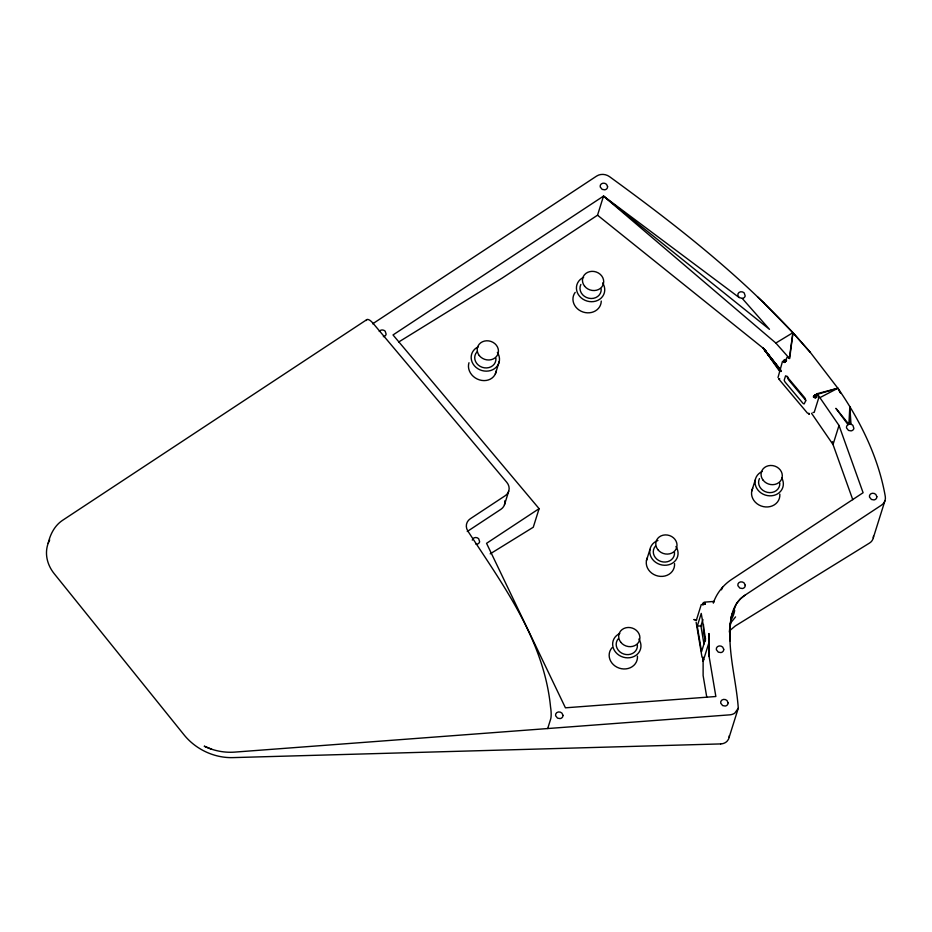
<?xml version="1.0" encoding="UTF-8"?>
<svg xmlns="http://www.w3.org/2000/svg" width="932" height="932" viewBox="0 0 932 932"><rect width="100%" height="100%" fill="white"/><g stroke="black" fill="none" stroke-linecap="round" stroke-linejoin="round"><path stroke-width="1.4" d="M708.844 636.509L708.949 633.515L708.786 643.138L703.217 660.939L703.112 657.328L703.124 675.56L706.736 697.008M372.649 323.823L596.596 176.101A10.73 9.495 17.4 0 1 609.528 176.661C674.407 223.843 738.156 273.507 792.783 332.549L810.339 352.401L837.856 388.236L815.22 394.97L815.582 397.684L815.22 394.97L817.166 393.688L837.856 388.236L838.695 389.413C860.749 421.625 878.445 457.554 885.249 496.243A10.753 9.506 17.4 0 1 881.427 505.191L744.901 595.245C737.422 599.998 733.006 608.305 731.364 616.833C726.144 647.402 736.175 678.018 738.284 708.227L729.162 737.224M739.088 297.459L737.888 295.549A3.763 3.32 17.4 0 1 744.214 292.928L745.181 295.933A3.763 3.32 17.4 0 1 742.385 298.391L739.181 297.541L603.517 196.104L393.013 334.949L539.104 508.662L486.551 543.321L565.433 707.819L715.858 696.507L709.112 656.466L708.844 635.845M814.906 395.389L813.694 397.242L814.335 395.611L815.185 397.708L815.151 395.483L814.417 397.58L814.265 396.939L815.22 394.97L816.642 397.3L815.151 395.483L814.801 397.661L814.778 395.273L814.044 397.428L814.778 395.273M703.171 658.47L702.728 658.05L703.217 660.939C703.695 659.169 702.984 658.085 703.217 660.939L703.031 657.409M703.229 659.367L703.217 660.939L703.229 658.749M703.683 659.448L703.217 660.939L702.961 658.738M784.604 359.915L785.723 360.008L784.336 362.501L786.433 360.742C784.488 356.7 783.462 363.247 785.385 361.115L786.433 360.742L784.196 359.845M708.984 641.041L708.937 638.735M851.009 424.328L849.833 406.585L848.889 424.34L848.062 424.677A3.763 3.32 17.4 0 0 846.582 428.033L848.516 430.433L851.079 430.875A3.763 3.32 17.4 0 0 853.887 428.417L852.92 425.411A3.763 3.32 17.4 0 0 851.685 424.561L850.252 424.2A3.763 3.32 17.4 0 0 848.889 424.34L835.911 408.321L848.062 424.677M729.325 632.047L731.026 617.893M703.485 624.522L703.555 632.968L705.501 640.878M703.217 660.939L703.357 659.425M705.058 603.656C701.202 602.328 706.771 603.901 702.495 604.425C707.528 604.6 701.458 601.28 705.151 604.134L704.044 603.983C700.188 603.388 708.635 601.222 702.518 604.786L705.151 604.134L703.87 602.503L705.151 604.134L704.044 604.286M731.364 616.833L730.012 627.772L730.036 640.89M785.559 361.383C787.237 359.857 781.668 360.591 785.606 360.113M713.295 603.039C716.58 593.416 723.139 585.04 731.62 579.448L863.102 492.725L839.01 425.446L817.166 393.688M713.994 601.583L713.434 602.585M472.291 540.141L472.314 540.036A3.763 3.32 17.4 0 1 478.675 538.719L479.63 541.725A3.763 3.32 17.4 0 1 476.835 544.195L475.972 544.23M787.54 376.388L787.668 377.891A3.67 1.386 56.6 0 0 788.6 379.848L805.574 400.143M731.515 616.005C736.699 602.55 734.591 615.19 730.793 620.328M809.279 413.948C808.335 413.75 808.347 412.806 809.279 413.948C808.417 412.655 808.941 414.262 808.906 413.458M731.41 616.588L736.222 604.087M48.173 543.321C50.223 534.281 54.673 525.52 62.619 520.289L366.975 319.536M495.381 373.849L499.284 361.395M504.468 504.795L508.697 491.269M398.756 341.962L502.243 278.051L597.529 215.199L603.517 196.104L769.483 329.334L742.233 298.415M539.104 508.662L533.279 527.232L490.209 553.841M646.458 560.551L649.953 549.414M696.297 620.421L701.283 604.507M697.264 626.164L701.248 613.431L705.536 638.968L701.551 651.713L697.264 626.164L700.922 625.885L702.914 619.524M782.519 361.278L777.999 377.553M785.641 361.534L786.969 357.41A3.6 1.386 54.9 0 1 787.598 357.189L789.66 358.622L792.957 332.666L775.843 343.046L603.517 196.104M751.74 491.117L755.235 479.98M839.01 425.446L833.022 444.541L852.78 499.703M884.969 500.67L873.296 537.822M547.701 728.509L550.696 718.991A8.936 1.724 85.5 0 0 550.556 707.038C543.985 640.144 503.175 585.343 467.736 530.867A10.718 9.483 17.4 0 1 470.287 518.763L505.191 495.731A10.73 9.495 17.4 0 0 506.833 482.38L372.928 323.136A8.936 3.378 56.6 0 0 366.148 320.538M738.284 708.227L734.789 713.108A10.415 9.215 17.4 0 1 729.756 714.844L234.806 752.101A53.637 47.439 17.4 0 1 204.423 746.299M721.473 589.828L722.545 587.195M709.194 641.612L708.996 640.051M730.35 623.31L735.569 616.891M786.084 360.358L783.8 360.812L786.433 360.742L785.128 361.744L785.373 359.729M703.462 659.635L703.089 659.32M736.699 603.342L740.369 598.903L744.901 595.245M814.452 395.727L813.391 396.997L813.496 396.345L816.42 396.822L815.558 395.401L816.316 397.475L814.743 395.925M729.686 630.696L735.266 625.978L869.579 543.018A10.73 9.227 28.1 0 0 873.482 536.086M708.996 640.773L708.961 641.717M467.247 531.496L500.95 509.268A10.73 9.495 17.4 0 0 504.829 500.787M785.466 361.255L784.115 362.187L785.897 360.602L783.789 361.162L785.42 360.358M815.873 395.867L815.244 396.042M820.02 397.591L837.856 388.236M785.385 361.115L783.94 361.861L785.315 360.649M778.919 378.765L779.746 378.905M704.848 602.853L703.509 604.425L704.592 604.029L702.775 603.423L703.963 603.202L704.895 603.691L702.623 603.738L704.079 603.831M785.874 360.754L783.835 361.511L785.909 360.905M704.394 602.154L714.005 601.431M720.634 743.922L232.942 757.611A53.998 46.437 28.1 0 1 184.105 734.929L54.184 573.646A35.672 30.686 28.1 0 1 49.699 539.954M704.044 603.983L702.53 604.076L704.697 603.831M696.553 619.943L693.827 619.547L696.519 620.06M763.937 303.075L792.783 332.549M204.329 746.194L211.646 749.212M812.972 412.515L814.207 412.363L818.692 398.034L817.481 394.131M597.529 215.199L763.494 348.428L766.302 351.772M704.487 603.365L703.543 602.666L704.79 603.249M757.53 296.854L764.287 303.203M813.904 395.972L816.164 396.345L815.407 395.471M775.843 343.046L789.299 358.238L792.957 332.666L810.339 352.401M778.756 379.009L807.543 413.237M780.585 369.713L763.494 348.428L779.303 370.854M780.538 369.969L763.494 348.428L780.62 371.344M780.632 370.377L763.494 348.428L780.538 371.192M780.69 370.726L763.494 348.428L780.387 370.924M780.795 371.111L763.494 348.428L780.958 371.518M811.539 413.272L833.022 444.541L832.509 441.686M839.872 392.139L838.695 389.413L840.594 393.234M815.069 396.03L815.954 397.615L815.582 395.995M700.922 625.885L703.963 644M696.122 622.145L702.017 657.246M708.704 643.429L709.112 656.466M849.833 406.585L850.252 424.2M383.343 336.638A3.763 3.32 17.4 0 0 386.139 334.18L385.172 331.175A3.763 3.32 17.4 0 0 379.254 331.431M729.313 735.651A10.823 9.308 28.1 0 1 728.405 739.379L727.065 741.243A10.543 9.064 28.1 0 1 720.634 743.922M637.441 656.151A14.306 12.652 17.4 0 1 619.244 668.151A14.306 12.652 17.4 0 1 612.068 647.693M674.547 563.58A14.306 12.652 17.4 0 1 658.015 576.046A14.306 12.652 17.4 0 1 647.437 557.662M601.257 301.059A14.306 12.652 17.4 0 1 583.036 312.022A14.306 12.652 17.4 0 1 575.195 292.368M601.187 288.897A10.73 9.483 17.4 0 1 588.791 298.24A10.73 9.483 17.4 0 1 580.857 284.458M674.5 552.443A10.73 9.483 17.4 0 1 660.858 561.448A10.73 9.483 17.4 0 1 655.476 546.105M495.929 358.331A10.73 9.483 17.4 0 1 482.287 367.325A10.73 9.483 17.4 0 1 476.893 351.981M779.828 494.146A14.306 12.652 17.4 0 1 763.296 506.612A14.306 12.652 17.4 0 1 752.718 488.228M781.785 477.988A14.306 12.652 17.4 0 1 775.832 494.741A14.306 12.652 17.4 0 1 756.772 488.38A14.306 12.652 17.4 0 1 762.225 471.464M638.839 639.061A14.306 12.652 17.4 0 1 634.098 656.443A14.306 12.652 17.4 0 1 614.561 650.687A14.306 12.652 17.4 0 1 619.838 633.469M675.945 546.49A14.306 12.652 17.4 0 1 670.877 564.023A14.306 12.652 17.4 0 1 651.305 557.499A14.306 12.652 17.4 0 1 657.957 540.49M602.631 282.944A14.306 12.652 17.4 0 1 597.89 300.314A14.306 12.652 17.4 0 1 578.353 294.57A14.306 12.652 17.4 0 1 583.618 277.34M497.373 352.378A14.306 12.652 17.4 0 1 492.632 369.759A14.306 12.652 17.4 0 1 473.095 364.004A14.306 12.652 17.4 0 1 478.361 346.774M779.781 483.021A10.73 9.483 17.4 0 1 767.397 492.364A10.73 9.483 17.4 0 1 759.463 478.582M637.395 645.014A10.73 9.483 17.4 0 1 623.753 654.019A10.73 9.483 17.4 0 1 618.37 638.676M496.162 371.122A14.341 12.337 28.1 0 1 479.467 379.895A14.341 12.337 28.1 0 1 468.994 362.723M562.963 715.322L562.905 716.114A3.763 3.32 17.4 0 1 560.109 718.584L557.546 718.141L555.612 715.741A3.763 3.32 17.4 0 1 561.938 713.12L562.963 715.322M607.571 186.551L607.513 187.355A3.763 3.32 17.4 0 1 604.717 189.813L602.154 189.371L600.22 186.971A3.763 3.32 17.4 0 1 606.546 184.35L607.571 186.551M723.721 649.313L723.686 650.012A3.763 3.32 17.4 0 1 720.867 652.575L718.292 652.132L716.37 649.732A3.763 3.32 17.4 0 1 722.696 647.111L723.721 649.313M728.067 702.775L728.032 703.474A3.763 3.32 17.4 0 1 725.212 706.037L722.649 705.594L720.716 703.194A3.763 3.32 17.4 0 1 727.042 700.573L728.067 702.775M745.239 585.261L745.204 585.948A3.763 3.32 17.4 0 1 742.385 588.523L739.822 588.08L737.888 585.68A3.763 3.32 17.4 0 1 744.225 583.048L745.239 585.261M876.837 496.651L876.779 497.443A3.763 3.32 17.4 0 1 873.983 499.913L871.42 499.47L869.486 497.071A3.763 3.32 17.4 0 1 875.824 494.449L876.837 496.651M805.714 400.772L804.165 403.906A3.67 1.386 56.6 0 1 802.848 403.172L785.152 382.132A3.67 1.386 56.6 0 1 784.208 380.174L785.571 375.829A3.67 1.386 56.6 0 1 786.899 376.563L804.596 397.603A3.67 1.386 56.6 0 1 805.528 399.56L805.714 400.772M584.527 286.089A10.73 9.483 17.4 0 0 602.818 285.402A10.73 9.483 17.4 0 0 591.902 271.352A10.73 9.483 17.4 0 0 584.527 286.089M657.852 549.647A10.73 9.483 17.4 0 0 676.131 548.96A10.73 9.483 17.4 0 0 665.215 534.91A10.73 9.483 17.4 0 0 657.852 549.647M479.269 355.535A10.73 9.483 17.4 0 0 497.56 354.836A10.73 9.483 17.4 0 0 486.644 340.786A10.73 9.483 17.4 0 0 479.269 355.535M763.133 480.213A10.73 9.483 17.4 0 0 781.424 479.526A10.73 9.483 17.4 0 0 770.496 465.476A10.73 9.483 17.4 0 0 763.133 480.213M620.747 642.218A10.73 9.483 17.4 0 0 639.026 641.531A10.73 9.483 17.4 0 0 628.11 627.481A10.73 9.483 17.4 0 0 620.747 642.218"/></g></svg>
